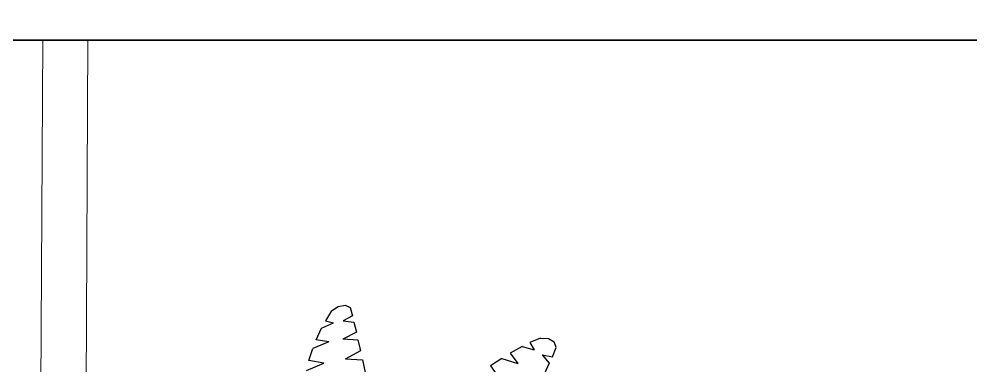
# Model space of a CAD drawing. Header units: millimetres. Extents: x 2099.4 to 2153.6, y 2404.8 to 2485.8.
# Drawn here: x 2127.507 to 2129.609, y 2422.896 to 2423.662 of the extents above; entities that cross this region are included whole.
import ezdxf

# ---------------------------------------------------------------- set-up
doc = ezdxf.new("R2010")
doc.units = ezdxf.units.MM
doc.layers.add('FUR', color=13, linetype='Continuous')
doc.layers.add('LEV', color=7, linetype='Continuous')

# ---------------------------------------------------------------- blocks, each defined once
blk = doc.blocks.new('02PTRX27')
at = {"color": 3, "linetype": 'ByBlock'}
for p, q in [((-0.4604, 0.4898), (-0.4477, 0.4923)), ((-0.4477, 0.4923), (-0.4384, 0.4879)), ((-0.4727, 0.4815), (-0.484, 0.4633)), ((-0.4727, 0.4815), (-0.4604, 0.4898)), ((-0.4384, 0.4879), (-0.4342, 0.4727)), ((-0.491, 0.4499), (-0.4695, 0.4599)), ((-0.484, 0.4633), (-0.4695, 0.4599)), ((-0.4342, 0.4727), (-0.4516, 0.4632)), ((-0.4516, 0.4632), (-0.4316, 0.461)), ((-0.4316, 0.461), (-0.4268, 0.4423)), ((-0.5012, 0.4284), (-0.491, 0.4499)), ((-0.4268, 0.4423), (-0.4521, 0.4297)), ((-0.4778, 0.4249), (-0.5071, 0.4124)), ((-0.4778, 0.4249), (-0.5012, 0.4284)), ((-0.4237, 0.4281), (-0.4521, 0.4297)), ((-0.4188, 0.4086), (-0.4237, 0.4281)), ((-0.088, 0.4318), (-0.1081, 0.4234)), ((-0.1081, 0.4234), (-0.1001, 0.4102)), ((-0.088, 0.4318), (-0.0737, 0.431)), ((-0.0737, 0.431), (-0.063, 0.4245)), ((-0.0592, 0.4141), (-0.063, 0.4245)), ((-0.5146, 0.3906), (-0.5071, 0.4124)), ((-0.4474, 0.3933), (-0.4188, 0.4086)), ((-0.1222, 0.4161), (-0.1442, 0.4042)), ((-0.1442, 0.4042), (-0.1299, 0.3852)), ((-0.1222, 0.4161), (-0.1001, 0.4102)), ((-0.0662, 0.3975), (-0.0592, 0.4141)), ((-0.519, 0.3723), (-0.4873, 0.3858)), ((-0.4873, 0.3858), (-0.5146, 0.3906)), ((-0.4474, 0.3933), (-0.4158, 0.3917)), ((-0.4158, 0.3917), (-0.4111, 0.3684)), ((-0.1596, 0.3944), (-0.1805, 0.3808)), ((-0.1596, 0.3944), (-0.1299, 0.3852)), ((-0.0849, 0.4009), (-0.0662, 0.3975)), ((-0.0849, 0.4009), (-0.072, 0.3854)), ((-0.1805, 0.3808), (-0.1644, 0.3582)), ((-0.072, 0.3854), (-0.0814, 0.3656))]:
    blk.add_line(p, q, dxfattribs=at)
blk = doc.blocks.new('*X13')
at = {"color": 0}
for p, q in [((16.67, 10.47), (16.7171, 10.47)), ((16.67, 10.45), (16.7636, 10.45)), ((16.67, 10.43), (16.7932, 10.43)), ((16.67, 10.41), (16.8152, 10.41)), ((16.67, 10.39), (16.8325, 10.39)), ((16.67, 10.37), (16.8462, 10.37)), ((16.67, 10.35), (16.8571, 10.35)), ((16.67, 10.33), (16.8656, 10.33)), ((16.67, 10.31), (16.872, 10.31)), ((16.67, 10.29), (16.8765, 10.29))]:
    blk.add_line(p, q, dxfattribs=at)
blk = doc.blocks.new('dfsfd')
at = {"layer": 'LEV'}
for p, q in [((972.5581, -1386.9406), (972.5581, -1388.0023)), ((972.5316, -1387.4449), (972.5316, -1387.1674)), ((971.9609, -1387.4715), (974.8953, -1387.4715)), ((972.5316, -1387.4449), (972.2541, -1387.4449)), ((972.5847, -1387.498), (972.8622, -1387.498)), ((972.5847, -1387.498), (972.5847, -1387.7756))]:
    blk.add_line(p, q, dxfattribs=at)
blk.add_circle((972.5581, -1387.4715), 0.3318, dxfattribs=at)
for start, end in [(94.9885, 175.0115), (274.9885, 355.0115)]:
    blk.add_arc((972.5581, -1387.4715), 0.3052, start, end, dxfattribs=at)
at = {"layer": 'LEV', "xscale": -1.327104000000048, "yscale": 1.327104000000048, "zscale": 1.327104000000048}
blk.add_blockref('*X13', (994.6544, -1401.0743), dxfattribs=at)
at = {"layer": 'LEV', "xscale": -1.327104000000048, "yscale": 1.327104000000048, "zscale": 1.327104000000048, "rotation": 180}
blk.add_blockref('*X13', (950.4618, -1373.8687), dxfattribs=at)

msp = doc.modelspace()

# ---------------------------------------------------------------- hatches: boundary and pattern name
at = {"lineweight": 5}
h = msp.add_hatch(dxfattribs=at)
h.set_pattern_fill('ANSI31', color=256, scale=0.7)
h.paths.add_polyline_path([(2147.4505, 2483.6154), (2137.4505, 2483.6154), (2137.4505, 2463.6154), (2147.4505, 2463.6154)])
h.paths.add_polyline_path([(2137.4505, 2483.6154), (2127.4505, 2483.6154), (2127.4505, 2463.6154), (2137.4505, 2463.6154)])
h.paths.add_polyline_path([(2127.4505, 2483.6154), (2115.4505, 2483.6154), (2115.4505, 2463.6154), (2127.4505, 2463.6154)])
h.paths.add_polyline_path([(2145.4505, 2443.6154), (2135.4505, 2443.6154), (2135.4505, 2423.6154), (2145.4505, 2423.6154)])
h.paths.add_polyline_path([(2125.4505, 2443.6154), (2117.9505, 2443.6154, 0.414214), (2115.4505, 2441.1154), (2115.4505, 2423.6154), (2125.4505, 2423.6154)])

# ---------------------------------------------------------------- linework, layer by layer
at = {"lineweight": 30}
for p, q in [((2125.4505, 2423.6154), (2135.4505, 2423.6154)), ((2135.4255, 2423.6154), (2127.3755, 2423.6154))]:
    msp.add_line(p, q, dxfattribs=at)
at = {"lineweight": 9}
for p, q in [((2127.5588, 2423.6154), (2127.548, 2421.4925)), ((2127.6588, 2423.6149), (2127.6485, 2421.5925))]:
    msp.add_line(p, q, dxfattribs=at)

# ---------------------------------------------------------------- block references
at = {"layer": 'FUR', "xscale": 1.199999999999818, "yscale": 1.199999999999818, "zscale": 1.199999999999818}
msp.add_blockref('02PTRX27', (2128.7641, 2422.4399), dxfattribs=at)
at = {"layer": 'LEV', "xscale": 0.6488064000000001, "yscale": 0.6488064000000001, "zscale": 0.6488064000000001}
msp.add_blockref('dfsfd', (1495.9529, 3324.0158), dxfattribs=at)

doc.saveas('drawing.dxf')
